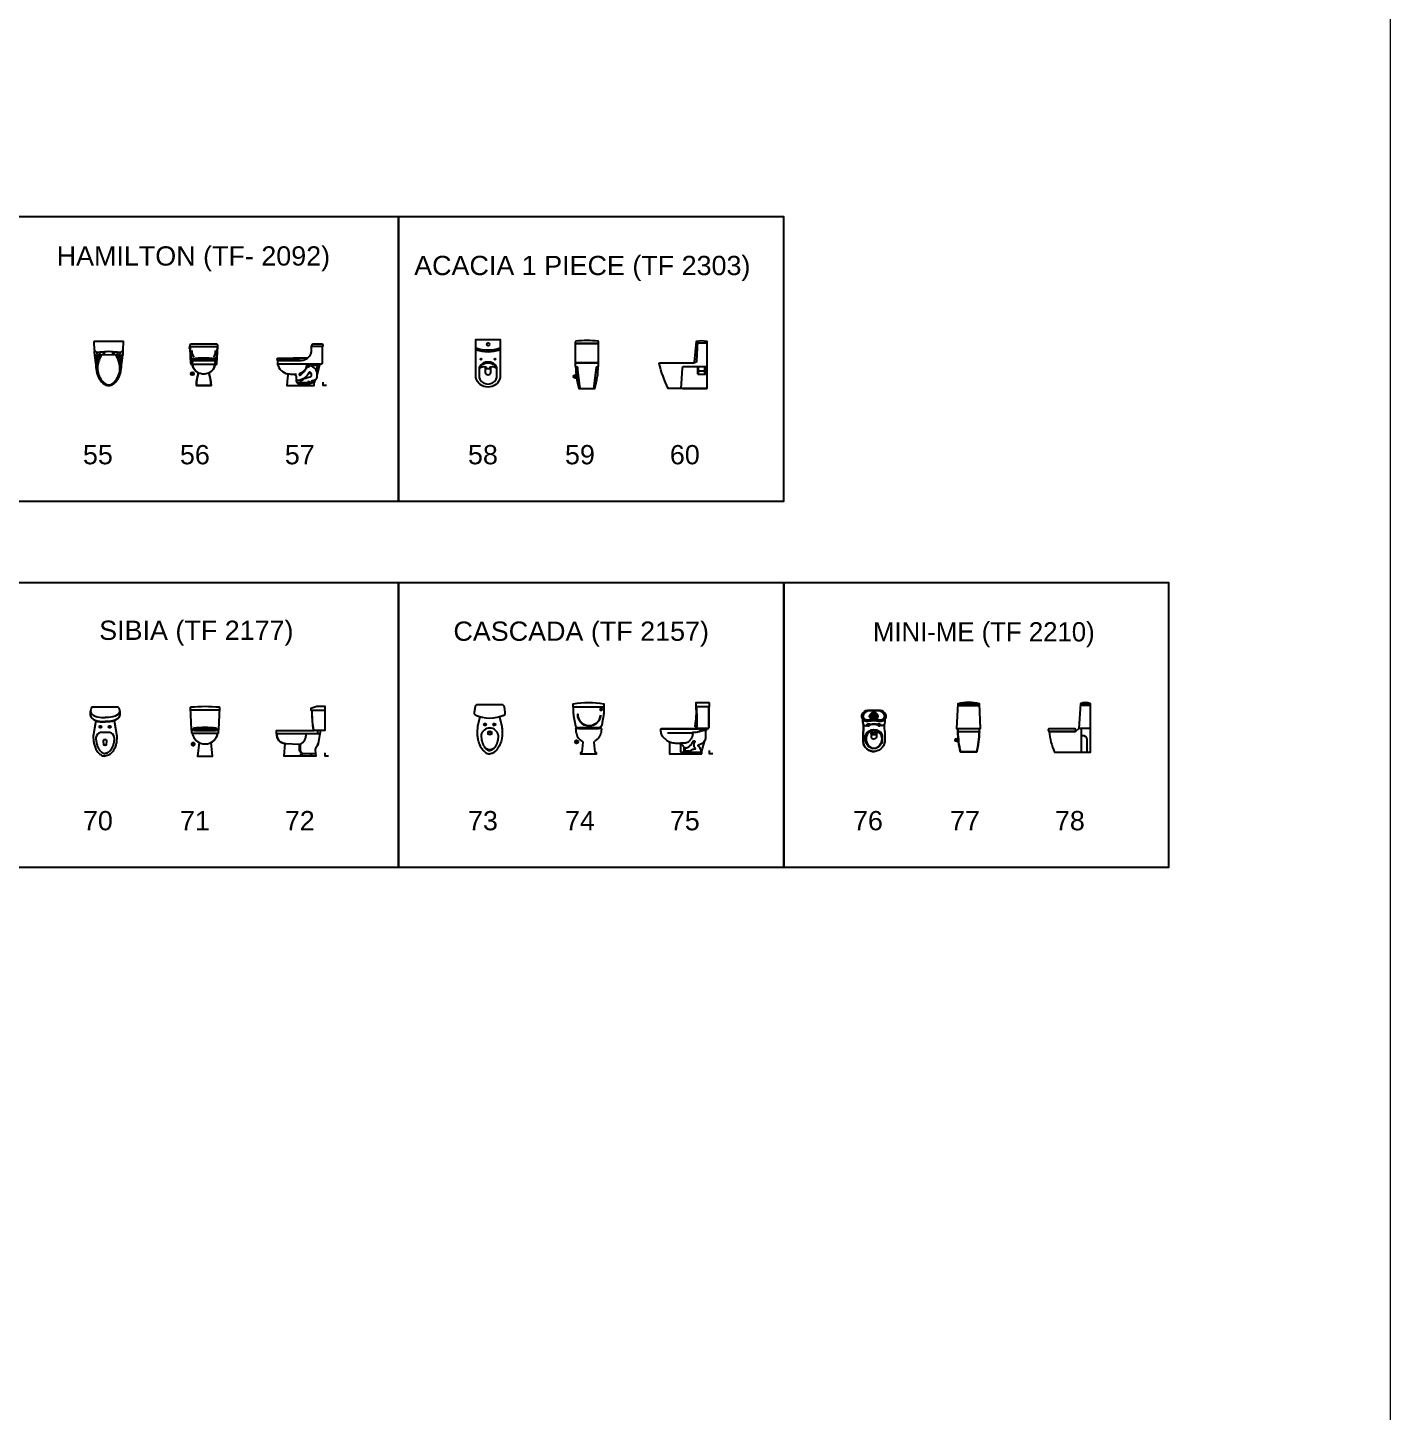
# Model space of a CAD drawing. Header units: inches. Extents: x 242965 to 445791, y 236206 to 423703.
# Drawn here: x 388990 to 409694, y 286392 to 307410 of the extents above; entities that cross this region are included whole.
import ezdxf

# ---------------------------------------------------------------- set-up
doc = ezdxf.new("R2010")
doc.units = ezdxf.units.IN
doc.header["$MEASUREMENT"] = 0
doc.layers.add('2', color=181, linetype='Continuous', lineweight=20)
doc.layers.add('e', color=96, linetype='Continuous', lineweight=5)
doc.layers.add('HATCH', color=8, linetype='Continuous')
doc.layers.add('wc', color=144, linetype='Continuous')
doc.styles.add('Vni-Helve', font='')
doc.styles.get('Vni-Helve').set_extended_font_data('VNI-Helve')

# ---------------------------------------------------------------- blocks, each defined once
blk = doc.blocks.new('57')
at = {"layer": 'HATCH'}
blk.add_lwpolyline([(-679, 379, 0.186407), (-688, 372), (-688, 372, 0.199251), (-695, 327), (-695, 327, 0.285137), (-539, 178), (-539, 178), (-539, 178, -0.153991), (-536, 151), (-536, 151), (-542, 117), (-552, 0), (-136, 0), (-138, 36), (-117, 88), (-117, 88, 0.217813), (-94, 125), (-90, 151), (-52, 315), (-52, 315, -0.406447), (-30, 331), (-30, 331, 0.456085), (-9, 350), (-9, 592), (-9, 592, 0.752088), (-19, 630), (-154, 630), (-154, 630, 0.367812), (-181, 598), (-181, 550), (-181, 550, -0.231352), (-233, 420), (-233, 420), (-235, 423), (-685, 413, 0.154846), (-692, 411), (-699, 399, 0.481508), (-697, 395, 0.217734), (-679, 379)], format="xyb", close=True, dxfattribs=at)
at = {"layer": 'wc', "color": 7}
for points in [[(-302, 383), (-349, 382), (-349, 382, 0.181482), (-387, 396), (-387, 396), (-686, 394), (-697, 395, -0.481508), (-699, 399), (-692, 411), (-692, 411, -0.154846), (-685, 413), (-685, 413), (-235, 423), (-233, 420), (-233, 420, -0.048166), (-258, 401), (-258, 401, -0.075883), (-302, 383, -0.016472), (-313, 381), (-313, 381, -0.040841), (-339, 378), (-339, 378), (-667, 378), (-667, 378, 0.386235), (-688, 372), (-688, 372, 0.199251), (-695, 327), (-695, 327, 0.285137), (-539, 178)], [(-440, 170, -0.087323), (-539, 178), (-539, 178, -0.153991), (-536, 151), (-536, 151), (-542, 117), (-552, 0), (-136, 0), (-138, 36), (-117, 88), (-117, 88, 0.217813), (-94, 125), (-90, 151), (-52, 315), (-52, 315, -0.406447), (-30, 331), (-30, 331, 0.456085), (-9, 350), (-9, 592), (-9, 592, 0.752088), (-19, 630), (-154, 630), (-154, 630, 0.367812), (-181, 598), (-181, 550), (-181, 550, -0.231352), (-233, 420)], [(-406, 171), (-440, 170), (-440, 170, -0.370368), (-411, 138), (-411, 138), (-409, 71), (-409, 71, 0.441557), (-376, 34), (-202, 34), (-133, 57)]]:
    blk.add_lwpolyline(points, format="xyb", dxfattribs=at)
at = {"layer": 'wc'}
for points in [[(-7, 596), (-181, 596)], [(-134, 81), (-151, 49)], [(50, 0), (0, 0), (0, 50)]]:
    blk.add_lwpolyline(points, dxfattribs=at)
for points in [[(-349, 382), (-688, 381), (-688, 381, -0.610619), (-692, 388), (-692, 388), (-687, 395)], [(-242, 328, 0.274432), (-252, 306), (-252, 306, -0.269965), (-359, 179), (-359, 179, 0.957075), (-353, 159), (-353, 159, 0.160248), (-274, 237), (-274, 237, -0.173747), (-210, 297), (-210, 297, 0.36593), (-204, 307), (-204, 307, 0.21274), (-255, 298)], [(-94, 139, 0.360894), (-177, 296), (-177, 296, -1.1509), (-179, 308), (-82, 306), (-82, 306, -0.510281), (-69, 295)], [(-106, 224), (-89, 288), (-89, 288, 0.451506), (-102, 306)], [(-356, 50, -0.185447), (-198, 132), (-198, 132, 0.323881), (-180, 148), (-180, 148, 0.220527), (-192, 199), (-192, 199, 0.528213), (-214, 197), (-214, 197, -0.230064), (-380, 77), (-380, 77, 0.089453), (-394, 72), (-394, 72, 0.802014), (-387, 49), (-387, 49), (-213, 47), (-213, 47, 0.858023), (-211, 60), (-211, 60, 0.188716), (-244, 46)], [(-116, 94, -0.125255), (-177, 67), (-177, 67, 0.744742), (-180, 42)]]:
    blk.add_lwpolyline(points, format="xyb", dxfattribs=at)
at = {"layer": 'wc', "color": 7}
blk.add_lwpolyline([(-47, 325), (-690, 325)], dxfattribs=at)
blk = doc.blocks.new('56')
at = {"layer": 'HATCH'}
blk.add_lwpolyline([(-209, 595), (-208, 577), (-214, 577, 0.414214), (-216, 575), (-216, 564, 0.414214), (-214, 562), (-214, 562), (-207, 562), (-194, 335), (-194, 335, 0.348621), (-171, 309), (-171, 309, 0.191464), (-90, 200), (-90, 200, -0.347117), (-83, 179), (-83, 179, 0.056713), (-112, 0), (-112, 0), (0, 0), (112, 0), (112, 0, 0.056713), (83, 179), (83, 179, -0.347117), (90, 200), (90, 200, 0.191464), (171, 309), (171, 309, 0.348621), (194, 335), (194, 335), (209, 595), (215, 595), (213, 615), (213, 615, 0.320246), (193, 630), (193, 630), (0, 630), (-193, 630, 0.320246), (-213, 615), (-213, 615), (-215, 595)], format="xyb", close=True, dxfattribs=at)
at = {"layer": 'wc', "color": 7}
for points in [[(215, 595), (209, 595), (194, 335), (194, 335, -0.348621), (171, 309), (171, 309, -0.191464), (90, 200), (90, 200, 0.347117), (83, 179), (83, 179, -0.056713), (112, 0), (112, 0), (0, 0), (-112, 0), (-112, 0, -0.056713), (-83, 179), (-83, 179, 0.347117), (-90, 200), (-90, 200, -0.191464), (-171, 309), (-171, 309, -0.348621), (-194, 335), (-194, 335), (-207, 562), (-214, 562), (-214, 562, -0.414214), (-216, 564), (-216, 575, -0.414214), (-214, 577), (-208, 577), (-209, 595), (-215, 595)], [(-177, 389), (-180, 384, 0.517744), (-178, 378), (-178, 378), (0, 379), (178, 378), (178, 378, 0.517744), (180, 384), (177, 389)]]:
    blk.add_lwpolyline(points, format="xyb", dxfattribs=at)
for points in [[(-215, 595), (0, 595), (215, 595), (213, 615), (213, 615, 0.320246), (193, 630), (193, 630), (0, 630), (-193, 630, 0.320246), (-213, 615), (-213, 615)], [(-170, 407), (-170, 407, 0.23457), (-176, 403), (-176, 403, 0.060494), (-180, 394), (-180, 394, 0.498312), (-177, 389), (-177, 389), (0, 391), (177, 389), (177, 389, 0.498312), (180, 394), (180, 394, 0.060494), (176, 403), (176, 403, 0.23457), (170, 407), (170, 407, 0.03304), (0, 417), (0, 417, 0.03304)], [(-161, 376), (-161, 376, 0.587557), (-166, 327), (0, 327), (166, 327), (166, 327, 0.587557), (161, 376), (161, 376), (0, 376)]]:
    blk.add_lwpolyline(points, format="xyb", close=True, dxfattribs=at)
blk.add_lwpolyline([(-208, 577), (-207, 562)], dxfattribs=at)
at = {"layer": 'wc'}
for points in [[(-201, 458, 0.065186), (-178, 401)], [(-181, 531, 0.181994), (-148, 431)], [(148, 431, 0.181994), (181, 531)], [(178, 401, 0.065186), (201, 458)], [(-70, 195, 0.123005), (0, 179), (0, 179, 0.123005), (70, 195)]]:
    blk.add_lwpolyline(points, format="xyb", dxfattribs=at)
for points in [[(-159, 408), (0, 408), (159, 408)], [(-157, 378), (-157, 376)], [(-135, 376), (-135, 378)], [(135, 376), (135, 378)], [(157, 378), (157, 376)], [(-146, 180), (-201, 180)], [(-174, 208), (-174, 152)]]:
    blk.add_lwpolyline(points, dxfattribs=at)
for radius in [23.9, 18.9]:
    blk.add_circle((-174, 180), radius, dxfattribs=at)
blk = doc.blocks.new('55')
at = {"layer": 'HATCH'}
blk.add_lwpolyline([(-218, -140, 0.085116), (-215, -210), (-215, -210, 0.019152), (-195, -366), (-195, -366, 0.090609), (-151, -559), (-151, -559, 0.076578), (-93, -629), (-93, -629, 0.029684), (-81, -639), (-81, -639, 0.007136), (-73, -646), (-73, -646, 0.151896), (0, -672), (0, -672, 0.151896), (73, -646), (73, -646, 0.007136), (81, -639), (81, -639, 0.029684), (93, -629), (93, -629, 0.076578), (151, -559), (151, -559, 0.090609), (195, -366), (195, -366, 0.019152), (215, -210), (215, -210, 0.085116), (218, -140), (218, -140), (221, -126), (225, -14), (225, -14, 0.477962), (213, 0), (213, 0), (0, 0), (-213, 0, 0.477962), (-225, -14), (-225, -14), (-221, -126), (-218, -140), (-218, -140)], format="xyb", dxfattribs=at)
at = {"layer": 'wc', "color": 7}
blk.add_lwpolyline([(-130, -161, -0.039695), (0, -151), (0, -151, -0.039695), (130, -161), (130, -161, 0.281865), (217, -138), (217, -138), (221, -126), (225, -14), (225, -14, 0.477962), (213, 0), (213, 0), (0, 0), (-213, 0, 0.477962), (-225, -14), (-225, -14), (-221, -126), (-217, -138), (-217, -138, 0.281865), (-130, -161)], format="xyb", close=True, dxfattribs=at)
for points in [[(-218, -140, 0.085116), (-215, -210), (-215, -210, 0.019152), (-195, -366), (-195, -366, 0.090609), (-151, -559), (-151, -559, 0.076578), (-93, -629), (-93, -629, 0.029684), (-81, -639), (-81, -639, -0.053192), (-131, -579), (-131, -579, -0.180567), (-179, -377), (-179, -377, -0.091918), (-125, -204), (-125, -204), (-121, -203), (0, -202), (121, -203), (125, -204), (125, -204, -0.091918), (179, -377), (179, -377, -0.180567), (131, -579), (131, -579, -0.053192), (81, -639)], [(-81, -639, 0.007136), (-73, -646), (-73, -646, 0.151896), (0, -672), (0, -672, 0.151896), (73, -646), (73, -646, 0.007136), (81, -639), (81, -639, 0.029684), (93, -629), (93, -629, 0.076578), (151, -559), (151, -559, 0.090609), (195, -366), (195, -366, 0.019152), (215, -210), (215, -210, 0.085116), (218, -140)]]:
    blk.add_lwpolyline(points, format="xyb", dxfattribs=at)
at = {"layer": 'wc', "linetype": 'Continuous'}
for points in [[(-167, -164, 0.180688), (-199, -339)], [(-108, -158, 0.237416), (-196, -361)], [(196, -361, 0.237416), (108, -158)], [(199, -339, 0.180688), (167, -164)]]:
    blk.add_lwpolyline(points, format="xyb", dxfattribs=at)
at = {"layer": 'wc'}
for points in [[(-107, -203, 0.095348), (-168, -378), (-168, -378, 0.180567), (-121, -573), (-121, -573, 0.059956), (-66, -637), (-66, -637, 0.149733), (0, -660), (0, -660, 0.149733), (66, -637), (66, -637, 0.059956), (121, -573), (121, -573, 0.180567), (168, -378), (168, -378, 0.095348), (107, -203)], [(-62, -203), (-62, -183), (-62, -183, 1.018669), (-85, -183), (-85, -183), (-86, -203)], [(62, -203), (62, -183), (62, -183, -1.018669), (85, -183), (85, -183), (86, -203)]]:
    blk.add_lwpolyline(points, format="xyb", dxfattribs=at)
blk = doc.blocks.new('60')
at = {"layer": 'HATCH'}
blk.add_lwpolyline([(-362, 0), (0, 0), (-587, 0), (-587, 0, -0.058014), (-721, 378), (-721, 378, -0.48188), (-711, 390), (-195, 390), (-195, 390, 0.388505), (-186, 399), (-186, 399), (-158, 711, -0.318422), (-154, 715), (-154, 715, -0.12088), (0, 717), (0, 717), (0, 0)], format="xyb", dxfattribs=at)
at = {"layer": 'wc', "color": 7}
blk.add_lwpolyline([(-362, 0), (0, 0), (-587, 0), (-587, 0, -0.058014), (-721, 378), (-721, 378, -0.48188), (-711, 390), (-195, 390), (-195, 390, 0.388505), (-186, 399), (-186, 399), (-158, 711, -0.318422), (-154, 715), (-154, 715, -0.12088), (0, 717), (0, 717), (0, 0)], format="xyb", dxfattribs=at)
at = {"layer": 'wc'}
for points in [[(-140, 718), (-157, 408, -0.398431), (-172, 394), (-188, 394)], [(0, 328), (-352, 328, 0.401726), (-372, 309), (-372, 309), (-393, 0)]]:
    blk.add_lwpolyline(points, format="xyb", dxfattribs=at)
for points in [[(0, 686), (-160, 686)], [(-138, 217), (-138, 328)], [(-124, 260), (-124, 328)], [(-35, 328), (-35, 260)], [(-21, 328), (-21, 217)]]:
    blk.add_lwpolyline(points, dxfattribs=at)
blk.add_lwpolyline([(-138, 217), (-21, 217), (-35, 260), (-124, 260)], close=True, dxfattribs=at)
blk = doc.blocks.new('59')
at = {"layer": 'HATCH'}
blk.add_lwpolyline([(-171, 336, 0.072383), (-121, 0), (-121, 0), (121, 0), (121, 0, 0.072383), (171, 336), (171, 336), (174, 338), (174, 338, 0.298674), (177, 342), (177, 707, 0.386667), (168, 717), (168, 717, 0.023153), (0, 726), (0, 726, 0.023153), (-168, 717), (-168, 717, 0.386667), (-177, 707), (-177, 342, 0.298674), (-174, 338), (-174, 338), (-171, 336)], format="xyb", close=True, dxfattribs=at)
at = {"layer": 'wc', "color": 7}
for points in [[(104, 0, 0.019468), (145, 322), (145, 322, -0.274821), (148, 326), (148, 326), (174, 338), (174, 338, 0.298674), (177, 342), (177, 707, 0.386667), (168, 717), (168, 717, 0.023153), (0, 726), (0, 726, 0.023153), (-168, 717), (-168, 717, 0.386667), (-177, 707), (-177, 342, 0.298674), (-174, 338), (-174, 338), (-148, 326), (-148, 326, -0.274821), (-145, 322), (-145, 322, 0.019468), (-104, 0)], [(-171, 336, 0.072383), (-121, 0), (-121, 0), (121, 0), (121, 0, 0.072383), (171, 336)]]:
    blk.add_lwpolyline(points, format="xyb", dxfattribs=at)
at = {"layer": 'wc'}
blk.add_lwpolyline([(177, 682), (-177, 682)], close=True, dxfattribs=at)
at = {"layer": 'wc', "color": 7}
blk.add_lwpolyline([(177, 390), (177, 390), (-177, 390)], close=True, dxfattribs=at)
at = {"layer": 'wc'}
for points in [[(-152, 180), (-208, 180)], [(-180, 208), (-180, 152)]]:
    blk.add_lwpolyline(points, dxfattribs=at)
for radius in [23.9, 18.9]:
    blk.add_circle((-180, 180), radius, dxfattribs=at)
blk = doc.blocks.new('58')
at = {"layer": 'HATCH'}
blk.add_lwpolyline([(0, -725, -0.359667), (-185, -577), (-185, -577), (-185, 0), (185, 0), (185, -577), (185, -577, -0.359667), (0, -725)], format="xyb", close=True, dxfattribs=at)
at = {"layer": 'wc', "color": 7}
blk.add_lwpolyline([(0, -725, -0.359667), (-185, -577), (-185, -577), (-185, 0), (185, 0), (185, -577), (185, -577, -0.359667), (0, -725)], format="xyb", close=True, dxfattribs=at)
at = {"layer": 'wc'}
for points in [[(-185, -127, 0.092001), (0, -160), (0, -160, 0.092001), (185, -127)], [(-185, -157, 0.087124), (0, -187), (0, -187, 0.087124), (185, -157)], [(-134, -440, -0.231399), (-41, -414), (-41, -414, -0.232782), (-37, -416), (-25, -440), (25, -440), (37, -416, -0.232782), (41, -414), (41, -414, -0.231399), (134, -440)], [(-43, -413), (-43, -501), (-43, -501, 0.363694), (0, -537), (0, -537, 0.363694), (43, -501), (43, -501), (43, -413)], [(-134, -433), (-134, -572), (-134, -572, 0.068597), (-133, -580), (-133, -580, 0.34219), (0, -678), (0, -678, 0.34219), (133, -580), (133, -580, 0.068597), (134, -572), (134, -572), (134, -433)]]:
    blk.add_lwpolyline(points, format="xyb", dxfattribs=at)
blk.add_lwpolyline([(130, -418, 0.27527), (0, -343), (0, -343, 0.27527), (-130, -418), (-130, -418, 0.128249), (-134, -433), (-134, -433, -0.281806), (0, -356), (0, -356, -0.281806), (134, -433), (134, -433, 0.128249), (130, -418)], format="xyb", close=True, dxfattribs=at)
for centre, radius in [((0, -75), 20.7), ((0, -75), 20.7), ((-107, -300), 10.4), ((107, -300), 10.4)]:
    blk.add_circle(centre, radius, dxfattribs=at)
blk = doc.blocks.new('72')
at = {"layer": 'HATCH', "linetype": 'Continuous'}
for points in [[(-75, 391), (0, 391), (0, 750), (-130, 750), (-221, 723), (-221, 695), (-203, 695)], [(-75, 391), (-111, 190)], [(-153, 88), (-144, 0), (-623, 0), (-612, 188)], [(-118, 159), (-147, 113)]]:
    blk.add_lwpolyline(points, dxfattribs=at)
for points in [[(-181, 393, 0.354164), (-190, 380), (-745, 380, 0.159591), (-747, 340), (-738, 339)], [(-738, 340, 0.425927), (-612, 188)], [(-147, 113, 0.188043), (-153, 88)], [(-118, 159, 0.088838), (-111, 190)]]:
    blk.add_lwpolyline(points, format="xyb", dxfattribs=at)
for points in [[(-747, 340), (-747, 340)], [(-745, 380), (-745, 380)], [(-612, 188), (-612, 188)], [(-153, 88), (-153, 88)], [(-147, 113), (-147, 113)], [(-118, 159), (-118, 159)], [(-111, 190), (-111, 190)]]:
    blk.add_lwpolyline(points, close=True, dxfattribs=at)
blk.add_open_spline([(-203, 695), (-203, 683), (-205, 626), (-200, 526), (-189, 437), (-181, 395), (-181, 393)], degree=3, knots=[0, 0, 0, 0, 35.691582, 172.675926, 299.381379, 302.985817, 302.985817, 302.985817, 302.985817], dxfattribs=at)
at = {"layer": 'wc', "color": 7}
for points in [[(-180, 391), (0, 391), (0, 750), (-130, 750), (-221, 723), (-221, 695), (0, 695)], [(-612, 188), (-392, 180)]]:
    blk.add_lwpolyline(points, dxfattribs=at)
for points in [[(-171, 391, -0.596511), (-179, 380), (-745, 380), (-745, 380, 0.159591), (-747, 340), (-747, 340), (-738, 339)], [(-75, 391), (-111, 190), (-111, 190, -0.088838), (-118, 159), (-118, 159), (-147, 113), (-147, 113, 0.188043), (-153, 88), (-153, 88), (-144, 0), (-623, 0), (-612, 188), (-612, 188, -0.425927), (-738, 340)], [(-181, 393, 0.354164), (-190, 380)]]:
    blk.add_lwpolyline(points, format="xyb", dxfattribs=at)
at = {"layer": 'wc'}
for points in [[(-747, 340), (-84, 340)], [(-118, 391), (-118, 340)], [(50, 0), (0, 0), (0, 50)]]:
    blk.add_lwpolyline(points, dxfattribs=at)
for points in [[(-384, 177, 0.301749), (-290, 340)], [(-147, 31), (-326, 31), (-326, 31, -0.364955), (-392, 92), (-392, 92), (-392, 180), (-384, 177), (-384, 95), (-384, 95, 0.388217), (-323, 37), (-323, 37), (-148, 37)], [(-321, 31), (-372, 22), (-372, 22, 0.349569), (-385, 0)], [(-207, 0, 0.292902), (-233, 31)]]:
    blk.add_lwpolyline(points, format="xyb", dxfattribs=at)
at = {"layer": 'wc', "color": 7}
blk.add_spline([(-203, 695), (-204, 659), (-198, 523), (-182, 397), (-180, 391)], degree=3, dxfattribs=at)
blk = doc.blocks.new('71')
at = {"layer": 'HATCH', "linetype": 'Continuous'}
blk.add_lwpolyline([(-92, 206), (-115, 0), (-115, 0), (115, 0), (92, 206, 0.230478), (195, 347, 0.516068), (203, 352), (205, 385, 0.414214), (200, 390), (205, 396, 0.414214), (210, 401), (227, 730, 0.414214), (217, 740), (217, 740, 0.046083), (-217, 740), (-217, 740, 0.414214), (-227, 730), (-210, 401, 0.414214), (-205, 396), (-200, 390, 0.414214), (-205, 385), (-204, 352, 0.514218), (-196, 347, 0.232344), (-92, 206)], format="xyb", dxfattribs=at)
at = {"layer": 'wc', "color": 7}
for points in [[(227, 730, 0.414214), (217, 740), (217, 740, 0.046083), (-217, 740), (-217, 740, 0.414214), (-227, 730), (-210, 401, 0.414214), (-205, 396), (205, 396, 0.414214), (210, 401)], [(-200, 390, 0.414214), (-205, 385), (-204, 352, 0.414214), (-199, 347), (198, 347, 0.414214), (203, 352), (205, 385, 0.414214), (200, 390)]]:
    blk.add_lwpolyline(points, format="xyb", close=True, dxfattribs=at)
for points in [[(-227, 700), (227, 700)], [(-162, 390), (-1, 390), (160, 390)], [(-92, 206), (-115, 0), (-115, 0), (115, 0), (92, 206)]]:
    blk.add_lwpolyline(points, dxfattribs=at)
for points in [[(-178, 403), (-181, 398), (-181, 398, 0.517744), (-179, 392), (-179, 392), (-1, 393), (178, 392), (178, 392, 0.517744), (180, 398), (180, 398), (177, 403, 0.498312), (180, 407), (180, 407, 0.060494), (176, 417), (176, 417, 0.23457), (170, 421), (170, 421, 0.032943), (-1, 431), (-1, 431, 0.032943), (-172, 421), (-172, 421, 0.23457), (-178, 417), (-178, 417, 0.060494), (-182, 407), (-182, 407, 0.498312), (-178, 403), (-1, 405), (177, 403)], [(-196, 347, 0.83598), (195, 347)]]:
    blk.add_lwpolyline(points, format="xyb", dxfattribs=at)
at = {"layer": 'wc'}
for points in [[(-160, 422), (-1, 421), (159, 422)], [(-158, 392), (-158, 390)], [(-126, 390), (-126, 392)], [(135, 390), (135, 392)], [(157, 392), (157, 390)], [(-152, 180), (-208, 180)], [(-180, 208), (-180, 152)]]:
    blk.add_lwpolyline(points, dxfattribs=at)
for radius in [23.9, 18.9]:
    blk.add_circle((-180, 180), radius, dxfattribs=at)
blk = doc.blocks.new('70')
at = {"layer": 'HATCH', "color": 8}
for points in [[(204, 0), (-204, 0)], [(-139, -205), (-179, -443)], [(139, -205), (179, -443)]]:
    blk.add_lwpolyline(points, dxfattribs=at)
for points in [[(-204, 0), (-208, -14), (-220, -48), (-231, -103), (-216, -157), (-180, -188), (-154, -200), (-139, -205)], [(204, 0), (208, -14), (220, -48), (231, -103), (216, -157), (180, -188), (154, -200), (139, -205)]]:
    blk.add_open_spline(points, degree=3, knots=[0, 0, 0, 0, 43.949022, 109.747953, 163.060598, 202.441994, 249.389271, 249.389271, 249.389271, 249.389271], dxfattribs=at)
for points in [[(-179, -443), (-179, -469), (-176, -509), (-166, -566), (-146, -625), (-110, -684), (-66, -723), (-26, -742), (0, -744)], [(179, -443), (179, -469), (176, -509), (166, -566), (146, -625), (110, -684), (66, -723), (37, -738), (0, -744)]]:
    blk.add_spline(points, degree=3, dxfattribs=at)
at = {"layer": 'wc', "color": 7}
for points in [[(204, 0), (-204, 0)], [(-140, -211), (-179, -443)], [(140, -211), (179, -443)]]:
    blk.add_lwpolyline(points, dxfattribs=at)
blk.add_lwpolyline([(140, -461, 0.327794), (71, -389), (71, -389), (-71, -389), (-71, -389, 0.327794), (-140, -461)], format="xyb", dxfattribs=at)
at = {"layer": 'wc'}
for points in [[(-42, -300), (-98, -300)], [(-70, -328), (-70, -273)], [(42, -300), (98, -300)], [(70, -328), (70, -273)]]:
    blk.add_lwpolyline(points, dxfattribs=at)
blk.add_lwpolyline([(18, -579, -0.20007), (-18, -579), (-18, -579), (-24, -502), (-24, -502, -0.390864), (24, -502), (24, -502), (18, -579)], format="xyb", close=True, dxfattribs=at)
for centre in [(-70, -300), (70, -300)]:
    blk.add_circle(centre, 16.5, dxfattribs=at)
blk.add_ellipse((0, -575), major_axis=(-6.7, 0), ratio=0.382449, dxfattribs=at)
at = {"layer": 'wc', "color": 7}
for points in [[(-204, 0), (-217, -42), (-226, -107), (-210, -158), (-181, -185), (-52, -218), (0, -220)], [(204, 0), (217, -42), (226, -107), (210, -158), (181, -185), (52, -218), (0, -220)], [(-179, -443), (-179, -469), (-176, -509), (-166, -566), (-146, -625), (-110, -684), (-66, -723), (-26, -742), (0, -744)], [(179, -443), (179, -469), (176, -509), (166, -566), (146, -625), (110, -684), (66, -723), (37, -738), (0, -744)]]:
    blk.add_spline(points, degree=3, dxfattribs=at)
at = {"layer": 'wc'}
for points in [[(-223, -67), (-221, -78), (-211, -101), (-158, -148), (-79, -157), (-17, -160), (0, -160)], [(223, -67), (221, -78), (211, -101), (158, -148), (79, -157), (17, -160), (0, -160)]]:
    blk.add_open_spline(points, degree=3, knots=[129.46762, 129.46762, 129.46762, 129.46762, 163.060598, 202.441994, 335.457253, 387.952977, 387.952977, 387.952977, 387.952977], dxfattribs=at)
at = {"layer": 'wc', "color": 7}
for points, knots in [([(-140, -211), (-135, -213), (-129, -214), (-106, -219), (-89, -221), (-64, -223), (-58, -224), (-45, -224), (-38, -225), (-21, -226), (-11, -226), (0, -226)], [250.198817, 250.198817, 250.198817, 250.198817, 266.718851, 266.718851, 317.614509, 317.614509, 337.132105, 337.132105, 356.649701, 356.649701, 387.952977, 387.952977, 387.952977, 387.952977]), ([(140, -211), (135, -213), (129, -214), (106, -219), (89, -221), (64, -223), (58, -224), (45, -224), (38, -225), (21, -226), (11, -226), (0, -226)], [250.198817, 250.198817, 250.198817, 250.198817, 266.718851, 266.718851, 317.614509, 317.614509, 337.132105, 337.132105, 356.649701, 356.649701, 387.952977, 387.952977, 387.952977, 387.952977]), ([(-140, -461), (-140, -461), (-140, -462), (-140, -463), (-140, -465), (-140, -467), (-140, -469), (-140, -471), (-140, -472), (-140, -475), (-140, -478), (-139, -485), (-139, -489), (-138, -497), (-138, -500), (-137, -507), (-136, -511), (-135, -518), (-135, -521), (-133, -532), (-132, -539), (-130, -549), (-129, -553), (-126, -563), (-124, -570), (-120, -584), (-117, -591), (-113, -601), (-112, -605), (-107, -617), (-103, -624), (-95, -638), (-90, -645), (-84, -654), (-82, -656), (-79, -660), (-77, -662), (-74, -665), (-73, -667), (-68, -672), (-65, -675), (-59, -680), (-56, -683), (-51, -686), (-49, -688), (-45, -690), (-44, -691), (-42, -692), (-41, -693), (-38, -695), (-36, -696), (-32, -699), (-29, -700), (-24, -702), (-22, -702), (-20, -703), (-19, -703), (-19, -703), (-18, -703), (-17, -703), (-17, -704), (-16, -704), (-15, -704), (-12, -704), (-10, -704), (-5, -705), (-3, -705), (0, -705)], [18.05341, 18.05341, 18.05341, 18.05341, 19.090648, 19.090648, 23.853158, 23.853158, 27.684837, 27.684837, 31.516517, 31.516517, 39.179875, 39.179875, 54.506592, 54.506592, 64.975014, 64.975014, 76.642895, 76.642895, 88.310776, 88.310776, 111.646538, 111.646538, 123.637101, 123.637101, 147.618225, 147.618225, 171.59935, 171.59935, 185.946696, 185.946696, 214.641389, 214.641389, 243.336081, 243.336081, 253.947229, 253.947229, 262.4918, 262.4918, 271.036372, 271.036372, 288.125515, 288.125515, 300.965122, 300.965122, 311.47236, 311.47236, 316.113596, 316.113596, 320.754832, 320.754832, 330.037304, 330.037304, 342.314869, 342.314869, 354.592433, 354.592433, 356.843221, 356.843221, 359.091836, 359.091836, 361.34045, 361.34045, 365.837679, 365.837679, 374.922365, 374.922365, 382.731225, 382.731225, 382.731225, 382.731225]), ([(140, -461), (140, -461), (140, -462), (140, -463), (140, -465), (140, -467), (140, -469), (140, -471), (140, -472), (140, -475), (140, -478), (139, -485), (139, -489), (138, -497), (138, -500), (137, -507), (136, -511), (135, -518), (135, -521), (133, -532), (132, -539), (130, -549), (129, -553), (126, -563), (124, -570), (120, -584), (117, -591), (113, -601), (112, -605), (107, -617), (103, -624), (95, -638), (90, -645), (84, -654), (82, -656), (79, -660), (77, -662), (74, -665), (73, -667), (68, -672), (65, -675), (59, -680), (56, -683), (51, -686), (49, -688), (45, -690), (44, -691), (42, -692), (41, -693), (38, -695), (36, -696), (32, -699), (29, -700), (24, -702), (22, -702), (20, -703), (19, -703), (19, -703), (18, -703), (17, -703), (17, -704), (16, -704), (15, -704), (12, -704), (10, -704), (5, -705), (3, -705), (0, -705)], [18.05341, 18.05341, 18.05341, 18.05341, 19.090648, 19.090648, 23.853158, 23.853158, 27.684837, 27.684837, 31.516517, 31.516517, 39.179875, 39.179875, 54.506592, 54.506592, 64.975014, 64.975014, 76.642895, 76.642895, 88.310776, 88.310776, 111.646538, 111.646538, 123.637101, 123.637101, 147.618225, 147.618225, 171.59935, 171.59935, 185.946696, 185.946696, 214.641389, 214.641389, 243.336081, 243.336081, 253.947229, 253.947229, 262.4918, 262.4918, 271.036372, 271.036372, 288.125515, 288.125515, 300.965122, 300.965122, 311.47236, 311.47236, 316.113596, 316.113596, 320.754832, 320.754832, 330.037304, 330.037304, 342.314869, 342.314869, 354.592433, 354.592433, 356.843221, 356.843221, 359.091836, 359.091836, 361.34045, 361.34045, 365.837679, 365.837679, 374.922365, 374.922365, 382.731225, 382.731225, 382.731225, 382.731225])]:
    blk.add_open_spline(points, degree=3, knots=knots, dxfattribs=at)
blk = doc.blocks.new('75')
at = {"layer": 'HATCH', "linetype": 'Continuous'}
for points in [[(-73, 384), (-51, 384), (-51, 384, 0.390485), (-37, 393), (-37, 393), (-37, 718), (-25, 718), (-25, 766), (-25, 766, 0.414214), (-31, 772), (-229, 772), (-229, 772, 0.414214), (-236, 766), (-236, 718), (-228, 718), (-228, 718, -0.053598), (-242, 420), (-242, 420, 0.424917), (-229, 403)], [(-770, 363, -0.385044), (-754, 376), (-754, 376), (-203, 376), (-200, 379), (-200, 384), (-217, 384), (-217, 384, -0.401395), (-230, 403)], [(-73, 359, 0.218493), (-87, 343), (-87, 343), (-87, 250)], [(-199, 127, 0.727097), (-200, 118)]]:
    blk.add_lwpolyline(points, format="xyb", dxfattribs=at)
blk.add_lwpolyline([(-632, 169), (-632, 0), (-142, 0)], dxfattribs=at)
for points in [[(-770, 363), (-768, 326), (-747, 274), (-712, 233), (-681, 208), (-645, 186), (-635, 177), (-632, 169)], [(-87, 250), (-92, 217), (-105, 186), (-130, 162), (-168, 141), (-184, 133), (-199, 127)]]:
    blk.add_spline(points, degree=3, dxfattribs=at)
for points, knots in [([(-73, 384), (-71, 379), (-68, 371), (-71, 361), (-73, 359)], [0, 0, 0, 0, 16.010914, 26.184795, 26.184795, 26.184795, 26.184795]), ([(-200, 118), (-195, 115), (-184, 107), (-169, 82), (-157, 45), (-147, 16), (-142, 0)], [0, 0, 0, 0, 12.566946, 33.191093, 66.620953, 105.020281, 105.020281, 105.020281, 105.020281])]:
    blk.add_open_spline(points, degree=3, knots=knots, dxfattribs=at)
at = {"layer": 'wc', "color": 7}
for points in [[(-73, 384), (-51, 384), (-51, 384, 0.390485), (-37, 393), (-37, 393), (-37, 718), (-25, 718), (-25, 766), (-25, 766, 0.414214), (-31, 772), (-229, 772), (-229, 772, 0.414214), (-236, 766), (-236, 718), (-228, 718), (-228, 718, -0.053598), (-242, 420), (-242, 420, 0.424917), (-229, 403)], [(-770, 363, -0.385044), (-754, 376), (-754, 376), (-203, 376), (-200, 379), (-200, 384), (-217, 384), (-217, 384, -0.401395), (-230, 403)], [(-73, 359, 0.218493), (-87, 343), (-87, 343), (-87, 250)], [(-199, 127, 0.727097), (-200, 118)]]:
    blk.add_lwpolyline(points, format="xyb", dxfattribs=at)
at = {"layer": 'wc'}
for points in [[(-229, 403, -0.424917), (-242, 420), (-242, 420, 0.053598), (-228, 718)], [(-37, 718), (-37, 393), (-37, 393, -0.390485), (-51, 384), (-51, 384), (-217, 384), (-217, 384, -0.423602), (-229, 405), (-229, 405, 0.058605), (-226, 718)], [(-217, 384, 0.03696), (-222, 718)], [(-200, 384), (-200, 379), (-203, 376), (-754, 376), (-754, 376, 0.385044), (-770, 363)], [(-73, 359, 0.218493), (-87, 343), (-87, 343), (-87, 250)], [(-467, 157), (-467, 42), (-467, 42, 0.504481), (-455, 25), (-455, 25), (-150, 25), (-98, 200)], [(-199, 127, 0.727097), (-200, 118)]]:
    blk.add_lwpolyline(points, format="xyb", dxfattribs=at)
blk.add_lwpolyline([(-236, 766), (-236, 718), (-25, 718), (-25, 766), (-25, 766, 0.414214), (-31, 772), (-229, 772), (-229, 772, 0.414214)], format="xyb", close=True, dxfattribs=at)
for points in [[(-666, 318), (-284, 318)], [(-185, 384), (-181, 375), (-90, 375), (-86, 384)], [(-632, 169), (-632, 0), (-142, 0)], [(-416, 104), (-416, 25)], [(-400, 94), (-400, 52), (-393, 42), (-314, 42), (-314, 25)], [(25, 0), (-25, 0), (-25, 50)]]:
    blk.add_lwpolyline(points, dxfattribs=at)
at = {"layer": 'wc', "color": 7}
blk.add_lwpolyline([(-632, 169), (-632, 0), (-142, 0)], dxfattribs=at)
for points in [[(-770, 363), (-768, 326), (-747, 274), (-712, 233), (-681, 208), (-645, 186), (-635, 177), (-632, 169)], [(-87, 250), (-92, 217), (-105, 186), (-130, 162), (-168, 141), (-184, 133), (-199, 127)]]:
    blk.add_spline(points, degree=3, dxfattribs=at)
at = {"layer": 'wc'}
for points in [[(-770, 363), (-768, 326), (-747, 274), (-712, 233), (-681, 208), (-645, 186), (-635, 177), (-632, 169)], [(-73, 384), (-69, 368), (-73, 359), (-83, 355), (-96, 353), (-117, 351), (-141, 348), (-166, 339), (-193, 330), (-263, 320), (-279, 321), (-283, 321), (-283, 317), (-289, 263), (-298, 242), (-316, 215), (-331, 196), (-359, 172), (-376, 165), (-408, 160), (-452, 161), (-465, 160), (-467, 157)], [(-87, 250), (-92, 217), (-105, 186), (-130, 162), (-168, 141), (-184, 133), (-199, 127)], [(-647, 187), (-602, 170), (-530, 162), (-497, 161), (-475, 161)], [(-450, 144), (-437, 128), (-422, 111), (-411, 101), (-397, 93), (-390, 91), (-375, 91), (-359, 95), (-346, 103), (-326, 121), (-310, 137), (-292, 159), (-279, 178), (-269, 194), (-264, 197), (-257, 197), (-253, 194), (-248, 187), (-247, 183), (-251, 175), (-259, 165), (-265, 149), (-267, 133), (-264, 109), (-255, 92), (-244, 80), (-243, 75), (-243, 71), (-248, 69), (-260, 67), (-277, 63), (-301, 53), (-311, 47), (-314, 42)]]:
    blk.add_spline(points, degree=3, dxfattribs=at)
at = {"layer": 'wc', "color": 7}
for points, knots in [([(-73, 384), (-71, 379), (-68, 371), (-71, 361), (-73, 359)], [0, 0, 0, 0, 16.010914, 26.184795, 26.184795, 26.184795, 26.184795]), ([(-200, 118), (-195, 115), (-184, 107), (-169, 82), (-157, 45), (-147, 16), (-142, 0)], [0, 0, 0, 0, 12.566946, 33.191093, 66.620953, 105.020281, 105.020281, 105.020281, 105.020281])]:
    blk.add_open_spline(points, degree=3, knots=knots, dxfattribs=at)
at = {"layer": 'wc'}
blk.add_open_spline([(-200, 118), (-195, 115), (-184, 107), (-169, 82), (-157, 45), (-147, 16), (-142, 0)], degree=3, knots=[0, 0, 0, 0, 12.566946, 33.191093, 66.620953, 105.020281, 105.020281, 105.020281, 105.020281], dxfattribs=at)
blk = doc.blocks.new('74')
at = {"layer": 'HATCH', "linetype": 'Continuous'}
for points in [[(-233, 755, 0.373368), (-238, 749)], [(233, 755, 0.070687), (-233, 755)], [(232, 712), (238, 712), (238, 749, 0.373368), (233, 755)], [(-184, 390, 0.364339), (-195, 382)], [(195, 382, 0.364339), (184, 390)], [(-89, 187, -0.246705), (-85, 175), (-101, 24), (-113, 24), (-113, 24, 0.293285), (-121, 15), (-121, 15), (-121, 0), (121, 0), (121, 15), (121, 15, 0.293285), (113, 24), (113, 24), (101, 24), (85, 175, -0.246705), (89, 187)]]:
    blk.add_lwpolyline(points, format="xyb", dxfattribs=at)
for points in [[(-238, 749), (-238, 712), (-232, 712)], [(-184, 390), (-173, 390), (-173, 390), (-173, 400)], [(173, 400), (173, 390), (186, 390)]]:
    blk.add_lwpolyline(points, dxfattribs=at)
for points in [[(-238, 749), (-238, 749)], [(-233, 755), (-233, 755)], [(233, 755), (233, 755)], [(-184, 390), (-184, 390)]]:
    blk.add_lwpolyline(points, close=True, dxfattribs=at)
for points in [[(-232, 712), (-233, 644), (-228, 578), (-209, 472), (-189, 409), (-186, 404), (-173, 400)], [(232, 712), (233, 644), (228, 578), (209, 472), (189, 409), (186, 404), (173, 400)], [(-195, 382), (-194, 349), (-185, 307), (-172, 265), (-153, 238), (-122, 209), (-101, 195), (-89, 187)], [(195, 382), (194, 349), (185, 307), (172, 265), (153, 238), (122, 209), (101, 195), (89, 187)]]:
    blk.add_spline(points, degree=3, dxfattribs=at)
at = {"layer": 'wc'}
for points in [[(238, 749, 0.373368), (233, 755), (233, 755, 0.070687), (-233, 755), (-233, 755, 0.373368), (-238, 749), (-238, 749), (-238, 712), (238, 712)], [(184, 587, -1.006546), (-164, 603), (-164, 603, 0.956138)]]:
    blk.add_lwpolyline(points, format="xyb", close=True, dxfattribs=at)
at = {"layer": 'wc', "color": 7}
for points in [[(-233, 755, 0.373368), (-238, 749)], [(233, 755, 0.070687), (-233, 755)], [(232, 712), (238, 712), (238, 749, 0.373368), (233, 755)], [(-184, 390, 0.364339), (-195, 382)], [(195, 382, 0.364339), (184, 390)], [(-89, 187, -0.246705), (-85, 175), (-101, 24), (-113, 24), (-113, 24, 0.293285), (-121, 15), (-121, 15), (-121, 0), (121, 0), (121, 15), (121, 15, 0.293285), (113, 24), (113, 24), (101, 24), (85, 175, -0.246705), (89, 187)]]:
    blk.add_lwpolyline(points, format="xyb", dxfattribs=at)
for points in [[(-238, 749), (-238, 712), (-232, 712)], [(-184, 390), (-173, 390), (-173, 390), (-173, 400)], [(173, 400), (173, 390), (186, 390)]]:
    blk.add_lwpolyline(points, dxfattribs=at)
for points in [[(-238, 749), (-238, 749)], [(-233, 755), (-233, 755)], [(233, 755), (233, 755)], [(-184, 390), (-184, 390)]]:
    blk.add_lwpolyline(points, close=True, dxfattribs=at)
at = {"layer": 'wc'}
for points in [[(204, 658), (181, 658), (181, 685), (204, 685)], [(-147, 390), (147, 390), (147, 379), (-147, 379)]]:
    blk.add_lwpolyline(points, close=True, dxfattribs=at)
for points in [[(-195, 382, -0.364339), (-184, 390), (-184, 390), (186, 390)], [(195, 382, 0.364339), (184, 390)], [(-89, 187, -0.246705), (-85, 175), (-101, 24), (-113, 24), (-113, 24, 0.293285), (-121, 15), (-121, 15), (-121, 0), (121, 0), (121, 15), (121, 15, 0.293285), (113, 24), (113, 24), (101, 24), (85, 175, -0.246705), (89, 187)]]:
    blk.add_lwpolyline(points, format="xyb", dxfattribs=at)
for points in [[(-173, 400), (173, 400)], [(-152, 180), (-208, 180)], [(-180, 208), (-180, 152)]]:
    blk.add_lwpolyline(points, dxfattribs=at)
for radius in [23.9, 18.9]:
    blk.add_circle((-180, 180), radius, dxfattribs=at)
at = {"layer": 'wc', "color": 7}
for points in [[(-232, 712), (-233, 644), (-228, 578), (-209, 472), (-189, 409), (-186, 404), (-173, 400)], [(232, 712), (233, 644), (228, 578), (209, 472), (189, 409), (186, 404), (173, 400)], [(-195, 382), (-194, 349), (-185, 307), (-172, 265), (-153, 238), (-122, 209), (-101, 195), (-89, 187)], [(195, 382), (194, 349), (185, 307), (172, 265), (153, 238), (122, 209), (101, 195), (89, 187)]]:
    blk.add_spline(points, degree=3, dxfattribs=at)
at = {"layer": 'wc'}
for points in [[(-232, 712), (-233, 644), (-228, 578), (-209, 472), (-189, 409), (-186, 404), (-173, 400)], [(232, 712), (233, 644), (228, 578), (209, 472), (189, 409), (186, 404), (173, 400)], [(-195, 382), (-194, 349), (-185, 307), (-172, 265), (-153, 238), (-122, 209), (-101, 195), (-89, 187)], [(195, 382), (194, 349), (185, 307), (172, 265), (153, 238), (122, 209), (101, 195), (89, 187)]]:
    blk.add_spline(points, degree=3, dxfattribs=at)
blk = doc.blocks.new('73')
at = {"layer": 'HATCH', "linetype": 'Continuous'}
for points in [[(188, 0), (-188, 0, 0.374048), (-227, -34), (-227, -34), (-239, -119), (-239, -119, 0.248503), (-227, -155), (-227, -155, 0.035949), (-153, -181, 0.035949)], [(146, -181, 0.035949), (219, -155), (219, -155, 0.248503), (232, -119), (232, -119), (220, -34), (220, -34, 0.374048), (180, 0)]]:
    blk.add_lwpolyline(points, format="xyb", dxfattribs=at)
for points in [[(-153, -182), (-188, -330)], [(146, -182), (180, -330)]]:
    blk.add_lwpolyline(points, dxfattribs=at)
for points in [[(-188, -330), (-194, -406), (-193, -466), (-182, -537), (-147, -627), (-97, -700), (-70, -723), (-30, -742), (-4, -744)], [(180, -330), (187, -406), (185, -466), (175, -537), (140, -627), (89, -700), (63, -723), (23, -742), (-4, -744)]]:
    blk.add_spline(points, degree=3, dxfattribs=at)
at = {"layer": 'wc', "color": 7}
blk.add_lwpolyline([(188, 0), (-188, 0, 0.374048), (-227, -34), (-227, -34), (-239, -119), (-239, -119, 0.248503), (-227, -155), (-227, -155, 0.214442), (219, -155), (219, -155, 0.248503), (232, -119), (232, -119), (220, -34), (220, -34, 0.374048), (180, 0)], format="xyb", dxfattribs=at)
for points in [[(-153, -182), (-188, -330)], [(146, -182), (180, -330)]]:
    blk.add_lwpolyline(points, dxfattribs=at)
at = {"layer": 'wc'}
for points in [[(126, -461, 0.82654), (-133, -461)], [(-34, -408), (-34, -441), (-34, -441, 0.31138), (27, -441), (27, -441), (27, -408)], [(-88, -635, 0.486928), (77, -641)]]:
    blk.add_lwpolyline(points, format="xyb", dxfattribs=at)
for points in [[(-46, -300), (-101, -300)], [(-74, -328), (-74, -273)], [(39, -300), (94, -300)], [(66, -328), (66, -273)]]:
    blk.add_lwpolyline(points, dxfattribs=at)
for centre in [(-74, -300), (66, -300)]:
    blk.add_circle(centre, 16.5, dxfattribs=at)
blk.add_ellipse((-4, -413), major_axis=(-22.2, 0), ratio=0.461414, dxfattribs=at)
at = {"layer": 'wc', "color": 7}
for points in [[(-188, -330), (-194, -406), (-193, -466), (-182, -537), (-147, -627), (-97, -700), (-70, -723), (-30, -742), (-4, -744)], [(180, -330), (187, -406), (185, -466), (175, -537), (140, -627), (89, -700), (63, -723), (23, -742), (-4, -744)]]:
    blk.add_spline(points, degree=3, dxfattribs=at)
at = {"layer": 'wc'}
for points in [[(-133, -461), (-133, -462), (-133, -464), (-133, -467), (-133, -468), (-133, -471), (-133, -472), (-133, -476), (-133, -479), (-132, -487), (-132, -492), (-131, -501), (-130, -505), (-129, -512), (-129, -516), (-127, -528), (-125, -537), (-123, -549), (-122, -552), (-120, -558), (-120, -561), (-117, -570), (-115, -576), (-111, -587), (-109, -593), (-104, -605), (-101, -611), (-95, -624), (-91, -630), (-84, -641), (-81, -646), (-75, -653), (-73, -655), (-70, -659), (-69, -660), (-64, -666), (-60, -669), (-55, -673), (-53, -675), (-50, -677), (-48, -678), (-46, -680), (-44, -681), (-42, -683), (-41, -683), (-40, -684), (-39, -684), (-37, -686), (-36, -687), (-33, -688), (-31, -689), (-28, -690), (-27, -691), (-25, -692), (-24, -692), (-22, -692), (-22, -693), (-21, -693), (-20, -693), (-20, -693), (-20, -693), (-19, -693), (-19, -693), (-18, -693), (-18, -693), (-17, -694), (-16, -694), (-15, -694), (-14, -694), (-13, -694), (-12, -694), (-8, -694), (-6, -694), (-3, -695)], [(126, -461), (126, -462), (126, -464), (126, -467), (126, -468), (126, -471), (126, -472), (126, -476), (125, -479), (125, -487), (124, -492), (123, -501), (123, -505), (122, -512), (122, -516), (120, -528), (118, -537), (115, -549), (114, -552), (113, -558), (112, -561), (110, -570), (108, -576), (104, -587), (102, -593), (97, -605), (94, -611), (87, -624), (84, -630), (77, -641), (73, -646), (68, -653), (66, -655), (63, -659), (61, -660), (56, -666), (53, -669), (47, -673), (45, -675), (42, -677), (41, -678), (38, -680), (37, -681), (35, -683), (34, -683), (33, -684), (32, -684), (30, -686), (28, -687), (25, -688), (24, -689), (21, -690), (20, -691), (18, -692), (16, -692), (15, -692), (14, -693), (13, -693), (13, -693), (12, -693), (12, -693), (12, -693), (12, -693), (11, -693), (10, -693), (9, -694), (9, -694), (8, -694), (7, -694), (5, -694), (4, -694), (1, -694), (-1, -694), (-4, -695)]]:
    blk.add_open_spline(points, degree=3, knots=[18.05341, 18.05341, 18.05341, 18.05341, 23.202371, 23.202371, 27.818277, 27.818277, 32.434184, 32.434184, 41.665997, 41.665997, 60.129624, 60.129624, 72.105418, 72.105418, 84.081212, 84.081212, 114.420168, 114.420168, 125.018523, 125.018523, 135.616878, 135.616878, 156.813588, 156.813588, 178.010298, 178.010298, 203.004679, 203.004679, 227.99906, 227.99906, 252.993441, 252.993441, 262.548675, 262.548675, 272.10391, 272.10391, 291.214379, 291.214379, 300.590214, 300.590214, 306.939314, 306.939314, 313.423331, 313.423331, 317.121572, 317.121572, 320.819813, 320.819813, 328.120045, 328.120045, 336.579149, 336.579149, 343.477951, 343.477951, 350.376753, 350.376753, 355.152192, 355.152192, 357.712811, 357.712811, 359.235796, 359.235796, 360.75878, 360.75878, 363.80475, 363.80475, 366.85072, 366.85072, 369.89669, 369.89669, 374.425069, 374.425069, 382.731225, 382.731225, 382.731225, 382.731225], dxfattribs=at)
blk = doc.blocks.new('77')
at = {"layer": 'HATCH', "linetype": 'Continuous'}
blk.add_lwpolyline([(164, 355), (182, 355), (165, 732), (165, 732, 0.123783), (-165, 732), (-165, 732), (-182, 355), (-163, 355), (-163, 309), (-163, 309, 0.051359), (-124, 0), (-124, 0), (124, 0), (124, 0, 0.051359), (163, 309), (163, 309), (163, 309), (163, 355)], format="xyb", dxfattribs=at)
at = {"layer": 'wc', "color": 7}
blk.add_lwpolyline([(164, 355), (182, 355), (165, 732), (165, 732, 0.123783), (-165, 732), (-165, 732), (-182, 355), (-163, 355), (-163, 309), (-163, 309, 0.051359), (-124, 0), (-124, 0), (124, 0), (124, 0, 0.051359), (163, 309), (163, 309), (163, 309), (163, 355)], format="xyb", dxfattribs=at)
at = {"layer": 'wc'}
for points in [[(-7, 355), (182, 355), (165, 732), (165, 732, 0.123783), (-165, 732), (-165, 732), (-182, 355), (7, 355)], [(163, 309, -0.051359), (124, 0), (124, 0), (-124, 0), (-124, 0, -0.051359), (-163, 309), (-163, 309), (-163, 355)]]:
    blk.add_lwpolyline(points, format="xyb", dxfattribs=at)
for points in [[(166, 707), (166, 707), (-166, 707)], [(165, 732), (-165, 732)]]:
    blk.add_lwpolyline(points, close=True, dxfattribs=at)
for points in [[(-163, 309), (163, 309), (163, 309), (163, 355)], [(-152, 180), (-208, 180)], [(-180, 208), (-180, 152)]]:
    blk.add_lwpolyline(points, dxfattribs=at)
for radius in [23.9, 18.9]:
    blk.add_circle((-180, 180), radius, dxfattribs=at)
blk = doc.blocks.new('76')
at = {"layer": 'HATCH', "linetype": 'Continuous'}
blk.add_lwpolyline([(11, -630, -0.394443), (-165, -482), (-165, -337, 0.098022), (-158, -227, -0.111909), (-167, -139), (-167, -139, -0.24404), (-177, -66, -0.248591), (-94, 0), (94, 0, -0.248591), (177, -66, -0.24404), (167, -139), (167, -139, -0.111909), (158, -227, 0.098022), (165, -337), (165, -482, -0.394443), (-11, -630)], format="xyb", dxfattribs=at)
at = {"layer": 'wc', "color": 7}
blk.add_lwpolyline([(11, -630, -0.394443), (-165, -482), (-165, -337, 0.098022), (-158, -227, -0.111909), (-167, -139), (-167, -139, -0.24404), (-177, -66, -0.248591), (-94, 0), (94, 0, -0.248591), (177, -66, -0.24404), (167, -139), (167, -139, -0.111909), (158, -227, 0.098022), (165, -337), (165, -482, -0.394443), (-11, -630)], format="xyb", dxfattribs=at)
at = {"layer": 'wc'}
for points in [[(0, -164, 0.041044), (-91, -172, -0.563733), (-177, -66, -0.248591), (-94, 0), (94, 0, -0.248591), (177, -66, -0.563733), (91, -172, 0.041044), (0, -164)], [(0, -138, 0.077626), (-91, -152, -0.521965), (-159, -76, -0.292966), (-81, -8), (81, -8, -0.292966), (159, -76, -0.521965), (91, -152, 0.077626), (0, -138)]]:
    blk.add_lwpolyline(points, format="xyb", close=True, dxfattribs=at)
for points in [[(-167, -139, 0.111909), (-158, -227, -0.098022), (-165, -337), (-165, -482, 0.394443), (11, -630, -1.054914)], [(-157, -229, 0.169096), (-109, -236, -0.843178), (-55, -225, -0.234801), (54, -224)], [(157, -229, -0.169096), (109, -236, 0.843178), (55, -225, 0.234801), (-54, -224)], [(167, -139, -0.111909), (158, -227, 0.098022), (165, -337), (165, -482, -0.394443), (-11, -630, 1.054914)], [(2, -586, -0.384307), (-128, -461), (-128, -385, -0.326792), (2, -295, -0.319426), (128, -385), (128, -461, -0.384307), (-2, -586)], [(0, -310, 0.373227), (-117, -414, 0.340082), (-23, -583, -0.657402)], [(-46, -341), (46, -341, -0.79046), (-47, -341, 8.444662)], [(16, -354), (-21, -354, 0.227368), (-39, -371), (-39, -412, 0.35186), (0, -440, -1.057005)], [(-15, -354), (22, -354, -0.227368), (40, -371), (40, -412, -0.35186), (0, -440, 1.057005)], [(0, -310, -0.373227), (117, -414, -0.340082), (23, -583, 0.657402)]]:
    blk.add_lwpolyline(points, format="xyb", dxfattribs=at)
for points in [[(-80, -95), (77, -95)], [(-52, -92), (-1, -41)], [(-48, -114), (21, -45)], [(-35, -128), (34, -59)], [(-22, -141), (47, -72)], [(0, -20), (0, -170)], [(0, -146), (52, -93)]]:
    blk.add_lwpolyline(points, dxfattribs=at)
for centre, radius in [((0, -93), 60), ((0, -93), 52.5), ((-80, -240), 6.7), ((80, -240), 6.7)]:
    blk.add_circle(centre, radius, dxfattribs=at)
blk = doc.blocks.new('78')
at = {"layer": 'HATCH', "linetype": 'Continuous'}
blk.add_lwpolyline([(-627, 309, 0.088216), (-544, 0), (-544, 0), (0, 0), (0, 358), (0, 733), (0, 733, 0.249139), (-152, 733), (-152, 733), (-178, 358), (-233, 309), (-233, 316, 0.760058), (-236, 351), (-236, 351), (-625, 351, 0.760058), (-628, 316), (-628, 309)], format="xyb", dxfattribs=at)
at = {"layer": 'wc', "color": 7}
blk.add_lwpolyline([(-627, 309, 0.088216), (-544, 0), (-544, 0), (0, 0), (0, 358), (0, 733), (0, 733, 0.249139), (-152, 733), (-152, 733), (-178, 358), (-233, 309), (-233, 316, 0.760058), (-236, 351), (-236, 351), (-625, 351, 0.760058), (-628, 316), (-628, 309)], format="xyb", dxfattribs=at)
at = {"layer": 'wc'}
for points in [[(-152, 733), (0, 733), (0, 733, 0.249139), (-152, 733), (-152, 733), (-178, 358)], [(-49, 0), (-49, 185, 0.410807), (-119, 248), (-141, 248)]]:
    blk.add_lwpolyline(points, format="xyb", dxfattribs=at)
for points in [[(0, 707), (-154, 707)], [(0, 358), (0, 733)], [(-141, 358), (-141, 0)], [(-362, 0), (0, 0)]]:
    blk.add_lwpolyline(points, dxfattribs=at)
for points in [[(-625, 351), (-625, 351, 0.760058), (-628, 316), (-233, 316), (-233, 316, 0.760058), (-236, 351), (-236, 351)], [(-544, 0), (0, 0), (0, 358), (-178, 358), (-233, 309), (-627, 309), (-627, 309, 0.088216), (-544, 0)]]:
    blk.add_lwpolyline(points, format="xyb", close=True, dxfattribs=at)

msp = doc.modelspace()

# ---------------------------------------------------------------- linework, layer by layer
at = {"layer": 'e'}
msp.add_lwpolyline([(294651.656, 253841.58), (409694.156, 253841.58), (409694.156, 331887.901), (294651.656, 331887.901)], close=True, dxfattribs=at)
at = {"layer": 'wc', "color": 3}
for points in [[(388776.604, 300217.904), (394626.866, 300217.904), (394626.866, 304537.255), (388776.604, 304537.255)], [(394626.866, 300217.904), (400477.129, 300217.904), (400477.129, 304537.255), (394626.866, 304537.255)], [(388776.604, 294658.516), (394626.866, 294658.516), (394626.866, 298977.867), (388776.604, 298977.867)], [(394626.866, 294658.516), (400477.129, 294658.516), (400477.129, 298977.867), (394626.866, 298977.867)], [(400477.129, 294658.516), (406327.392, 294658.516), (406327.392, 298977.867), (400477.129, 298977.867)]]:
    msp.add_lwpolyline(points, close=True, dxfattribs=at)

# ---------------------------------------------------------------- block references
at = {"layer": 'wc'}
for name, p in [('58', (395984.874, 302674.195)), ('60', (399308.135, 301930.149)), ('55', (390221.169, 302644.603)), ('56', (391665.002, 301972.705)), ('57', (393480.352, 301972.705)), ('59', (397487.09, 301930.149)), ('70', (390166.039, 297090.1)), ('71', (391685.199, 296346.054)), ('72', (393512.369, 296346.054)), ('73', (396013.883, 297124.971)), ('74', (397511.356, 296380.925)), ('75', (399375.824, 296380.925)), ('76', (401846.962, 297044.019)), ('77', (403286.547, 296408.306)), ('78', (405137.068, 296406.703))]:
    msp.add_blockref(name, p, dxfattribs=at)

# ---------------------------------------------------------------- texts
at = {"layer": '2', "color": 4, "style": 'Vni-Helve'}
for s, p in [('HAMILTON (TF- 2092)', (389430.594, 303795.867)), ('ACACIA 1 PIECE (TF 2303)', (394862.503, 303651.095)), ('55', (389829.466, 300777.318)), ('56', (391303.359, 300777.318)), ('57', (392896.973, 300777.318)), ('58', (395679.728, 300777.318)), ('59', (397153.621, 300777.318)), ('60', (398747.236, 300777.318)), ('SIBIA (TF 2177)', (390076.829, 298109.766)), ('CASCADA (TF 2157)', (395458.944, 298096.182)), ('70', (389829.466, 295217.93)), ('72', (392896.973, 295217.93)), ('73', (395679.728, 295217.93)), ('76', (401529.991, 295217.93)), ('78', (404597.498, 295217.93)), ('71', (391303.359, 295217.93)), ('74', (397153.621, 295217.93)), ('75', (398747.236, 295217.93)), ('77', (403003.884, 295217.93))]:
    msp.add_text(s, height=292.5, dxfattribs=at).set_placement(p)
at = {"layer": '2', "color": 4, "insert": (401833.633, 298379.222), "char_height": 292.5, "width": 617100, "attachment_point": 1, "style": 'Vni-Helve'}
msp.add_mtext('{\\fVNI-Avo|b0|i0|c0|p2;MINI-ME (TF 2210)}', dxfattribs=at)

doc.saveas('drawing.dxf')
